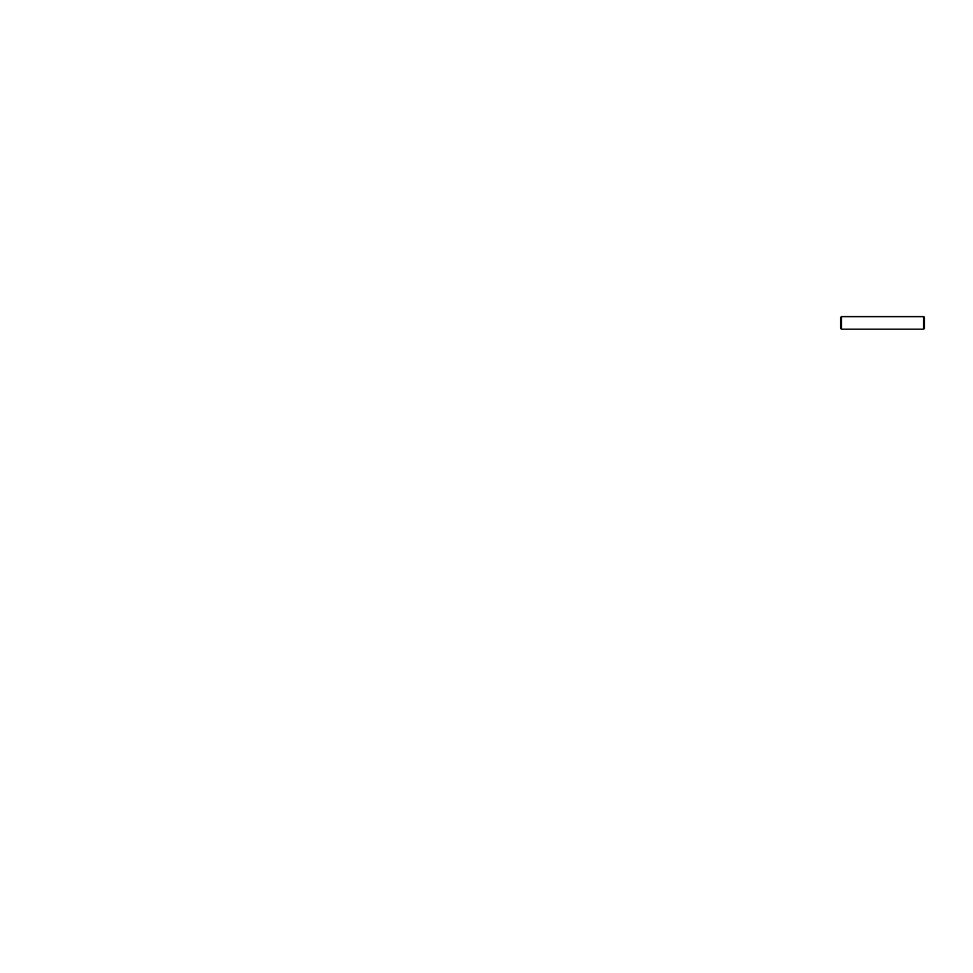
<?xml version="1.0" encoding="UTF-8"?>
<svg xmlns="http://www.w3.org/2000/svg" width="973" height="973" viewBox="0 0 973 973"><rect width="100%" height="100%" fill="white"/><g stroke="black" fill="none" stroke-linecap="round" stroke-linejoin="round"><path stroke-width="1.46" d="M924.35 317.344L924.35 328.497M840.696 317.344L840.696 328.497M923.657 316.639L841.39 316.639L841.39 329.19L923.657 329.19L923.657 316.639"/></g></svg>
